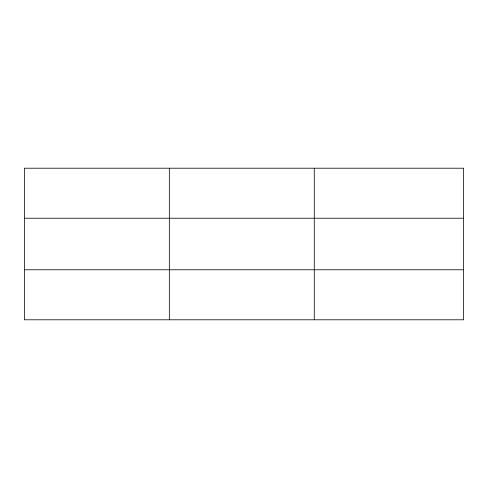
<?xml version="1.0" encoding="UTF-8"?>
<svg xmlns="http://www.w3.org/2000/svg" width="488" height="488" viewBox="0 0 488 488"><rect width="100%" height="100%" fill="white"/><g stroke="black" fill="none" stroke-linecap="round" stroke-linejoin="round"><path stroke-width="0.73" d="M169.336 168.208L169.336 319.793M314.272 168.208L314.272 319.793M463.6 218.227L463.6 168.208L24.4 168.208L24.4 319.793L463.6 319.793L463.6 218.227L24.4 218.227M24.4 269.772L463.6 269.772"/></g></svg>
